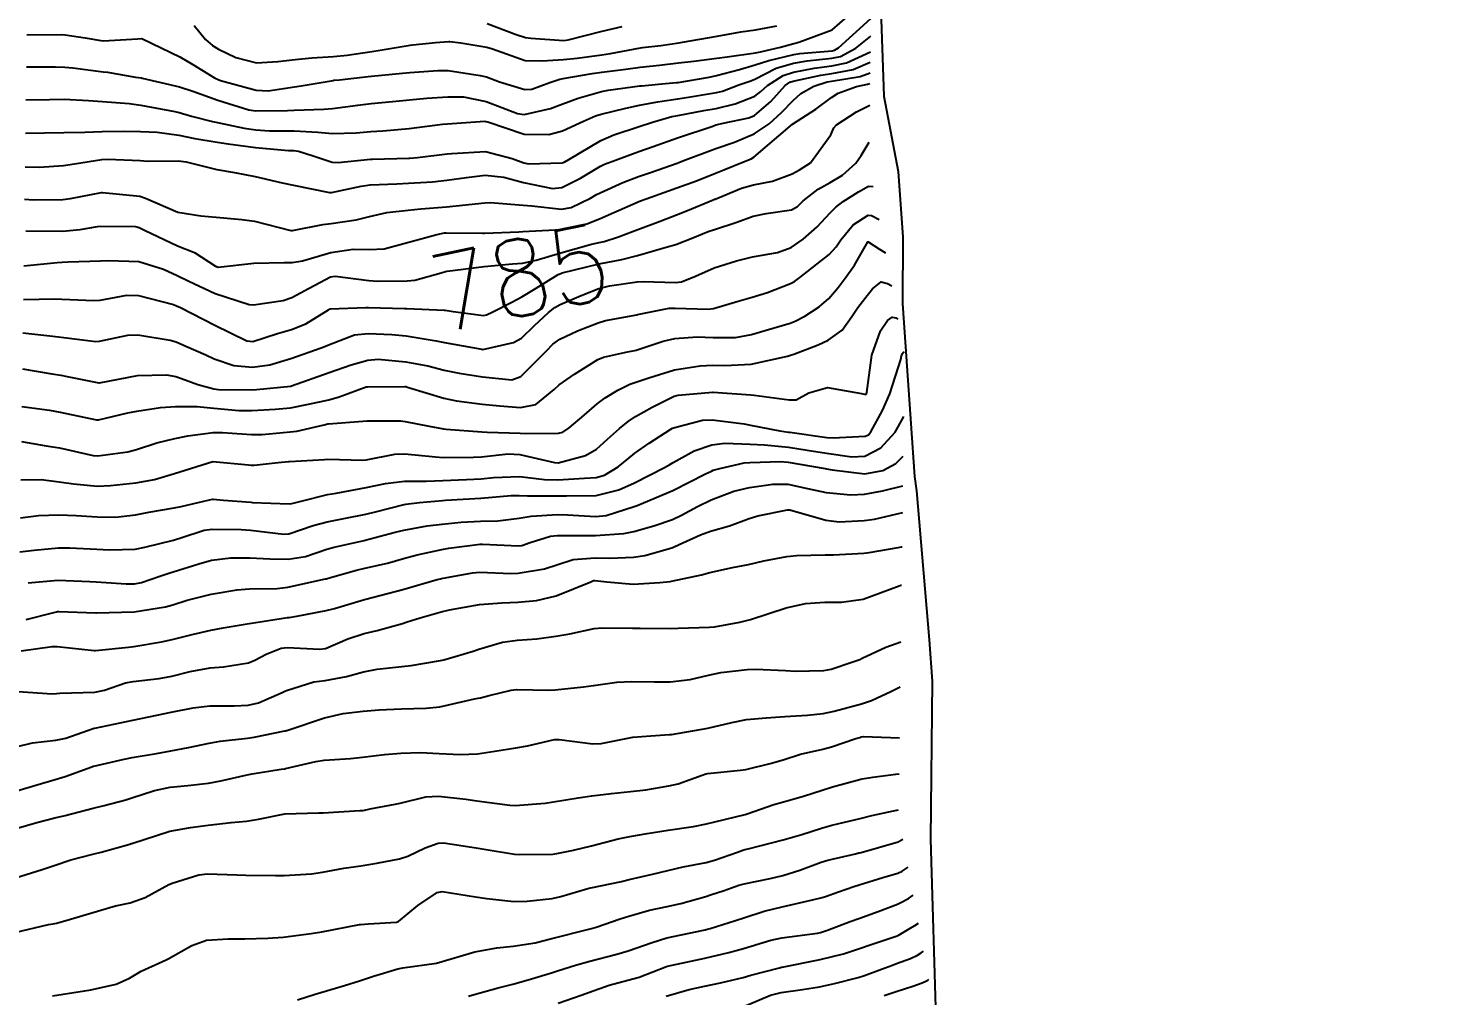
# Model space of a CAD drawing. Header units: metres. Extents: x 318500 to 325275, y 7408834 to 7428799.
# Drawn here: x 321905.3 to 321979.4, y 7423456.1 to 7423506.6 of the extents above; entities that cross this region are included whole.
import ezdxf
from ezdxf.enums import TextEntityAlignment as Align

# ---------------------------------------------------------------- set-up
doc = ezdxf.new("R2010")
doc.units = ezdxf.units.M
doc.header["$MEASUREMENT"] = 0
for name, color, linetype in [('Area', 45, 'Continuous'), ('Cotas', 45, 'Continuous'), ('Curvas de Nivel 1m', 11, 'Continuous'), ('Curvas de Nivel 5m', 15, 'Continuous'), ('Vias Primárias', 230, 'Continuous')]:
    doc.layers.add(name, color=color, linetype=linetype)
doc.styles.add('Style-STANDARD', font='STANDARD.shx')

msp = doc.modelspace()

# ---------------------------------------------------------------- linework, layer by layer
at = {"layer": 'Area'}
msp.add_lwpolyline([(321949.532, 7423515.513), (321949.967, 7423503.028), (321950.714, 7423499.096), (321950.95, 7423495.677), (321950.94, 7423492.217), (321951.572, 7423483.187), (321951.668, 7423482.447), (321952.328, 7423474.671), (321952.481, 7423472.522), (321952.401, 7423464.278), (321952.691, 7423454.343)], dxfattribs=at)
at = {"layer": 'Curvas de Nivel 1m', "flags": 128}
for points, elevation in [([(321905.245, 7423504.56), (321906.769, 7423504.56), (321907.245, 7423504.545), (321907.671, 7423504.5), (321909.242, 7423504.297), (321909.467, 7423504.272), (321910.94, 7423504.024), (321911.239, 7423503.978), (321911.29, 7423503.968), (321913.233, 7423503.517), (321913.925, 7423503.294), (321915.223, 7423502.817), (321916.851, 7423502.31), (321917.215, 7423502.254), (321918.863, 7423502.276), (321919.216, 7423502.292), (321920.764, 7423502.349), (321921.217, 7423502.388), (321922.533, 7423502.558), (321923.222, 7423502.636), (321924.332, 7423502.741), (321925.225, 7423502.832), (321926.131, 7423502.922), (321927.228, 7423502.998), (321928.037, 7423502.989), (321929.225, 7423502.75), (321930.852, 7423502.128), (321931.215, 7423502.071), (321932.575, 7423502.384), (321933.223, 7423502.627), (321934.02, 7423502.927), (321935.234, 7423503.276), (321935.588, 7423503.343), (321937.238, 7423503.556), (321937.348, 7423503.569), (321938.386, 7423503.663), (321939.16, 7423503.732), (321939.241, 7423503.742), (321940.852, 7423504.02), (321941.247, 7423504.11), (321942.438, 7423504.422), (321943.256, 7423504.653), (321943.963, 7423504.886), (321945.264, 7423505.203), (321945.585, 7423505.245), (321947.268, 7423505.39), (321947.388, 7423505.419), (321947.597, 7423505.537), (321949.29, 7423507.07)], 778), ([(321905.262, 7423506.227), (321907.098, 7423506.246), (321907.262, 7423506.231), (321908.313, 7423506.064), (321909.129, 7423505.922), (321909.259, 7423505.915), (321911.035, 7423506.023), (321911.246, 7423506.034), (321911.291, 7423506.02), (321913.251, 7423505.068), (321913.93, 7423504.669), (321915.054, 7423503.973), (321915.239, 7423503.886), (321915.362, 7423503.844), (321917.231, 7423503.335), (321917.861, 7423503.303), (321919.234, 7423503.511), (321919.584, 7423503.566), (321921.239, 7423503.844), (321921.276, 7423503.853), (321921.581, 7423503.885), (321923.062, 7423504.043), (321923.243, 7423504.062), (321924.865, 7423504.224), (321925.246, 7423504.26), (321926.699, 7423504.367), (321927.248, 7423504.355), (321928.919, 7423504.11), (321929.244, 7423504.026), (321929.923, 7423503.773), (321931.234, 7423503.367), (321931.602, 7423503.387), (321932.541, 7423503.74), (321933.067, 7423503.908), (321933.243, 7423503.947), (321934.752, 7423504.203), (321935.249, 7423504.273), (321936.513, 7423504.425), (321937.253, 7423504.529), (321938.273, 7423504.647), (321939.257, 7423504.757), (321940.049, 7423504.847), (321941.261, 7423505.001), (321941.802, 7423505.075), (321943.265, 7423505.283), (321943.528, 7423505.334), (321944.578, 7423505.58), (321945.272, 7423505.763), (321945.541, 7423505.835), (321947.279, 7423506.486), (321948.472, 7423507.532)], 777), ([(321913.993, 7423506.711), (321914.585, 7423505.98), (321914.955, 7423505.664), (321915.263, 7423505.481), (321916.176, 7423505.036), (321917.252, 7423504.757), (321918.351, 7423504.831), (321919.255, 7423504.943), (321920.14, 7423505.023), (321921.258, 7423505.087), (321921.981, 7423505.158), (321923.262, 7423505.353), (321923.697, 7423505.422), (321925.268, 7423505.692), (321925.398, 7423505.708), (321926.577, 7423505.82), (321927.271, 7423505.878), (321927.335, 7423505.873), (321927.901, 7423505.801), (321929.267, 7423505.588), (321929.556, 7423505.487), (321931.257, 7423504.888), (321932.142, 7423504.862), (321933.258, 7423504.938), (321933.974, 7423505.004), (321935.262, 7423505.183), (321935.707, 7423505.252), (321937.268, 7423505.553), (321937.377, 7423505.569), (321938.337, 7423505.664), (321939.272, 7423505.805), (321939.463, 7423505.838), (321941.275, 7423506.151), (321942.503, 7423506.382), (321943.279, 7423506.489), (321944.382, 7423506.685)], 776), ([(321905.221, 7423502.834), (321906.451, 7423502.859), (321907.222, 7423502.866), (321908.484, 7423502.798), (321909.22, 7423502.74), (321910.605, 7423502.643), (321911.218, 7423502.563), (321912.99, 7423502.225), (321913.213, 7423502.171), (321913.853, 7423501.99), (321914.944, 7423501.71), (321915.207, 7423501.651), (321916.606, 7423501.351), (321917.203, 7423501.262), (321917.918, 7423501.218), (321919.203, 7423501.215), (321920.447, 7423501.146), (321921.202, 7423501.071), (321922.437, 7423501.106), (321923.203, 7423501.176), (321923.838, 7423501.22), (321925.205, 7423501.346), (321926.951, 7423501.558), (321927.208, 7423501.584), (321929.148, 7423501.719), (321929.209, 7423501.712), (321929.307, 7423501.681), (321931.203, 7423501.035), (321932.495, 7423501.033), (321933.205, 7423501.224), (321934.3, 7423501.714), (321934.922, 7423501.996), (321935.216, 7423502.092), (321936.51, 7423502.398), (321937.223, 7423502.549), (321938.159, 7423502.733), (321939.229, 7423502.894), (321939.881, 7423502.99), (321941.234, 7423503.211), (321941.558, 7423503.293), (321942.399, 7423503.608), (321943.022, 7423503.823), (321943.245, 7423503.92), (321944.359, 7423504.477), (321945.258, 7423504.744), (321945.959, 7423504.86), (321947.262, 7423504.999), (321947.701, 7423505.098), (321948.513, 7423505.528), (321949.28, 7423506.15)], 779), ([(321905.172, 7423499.347), (321905.934, 7423499.331), (321907.18, 7423499.413), (321907.76, 7423499.493), (321909.185, 7423499.725), (321909.489, 7423499.742), (321911.185, 7423499.663), (321911.557, 7423499.643), (321913.185, 7423499.653), (321913.579, 7423499.599), (321915.179, 7423499.208), (321916.095, 7423499.038), (321917.173, 7423498.829), (321918.59, 7423498.505), (321919.167, 7423498.383), (321921.049, 7423498.004), (321921.162, 7423498.006), (321922.697, 7423498.337), (321923.168, 7423498.397), (321924.561, 7423498.455), (321925.17, 7423498.482), (321926.427, 7423498.565), (321927.172, 7423498.639), (321928.191, 7423498.779), (321929.177, 7423498.897), (321930.152, 7423498.794), (321931.172, 7423498.531), (321932.689, 7423498.215), (321933.168, 7423498.265), (321934.142, 7423498.749), (321935.185, 7423499.378), (321935.403, 7423499.482), (321935.967, 7423499.692), (321936.863, 7423500.014), (321937.195, 7423500.131), (321937.929, 7423500.4), (321939.202, 7423500.854), (321941.052, 7423501.466), (321941.209, 7423501.522), (321941.283, 7423501.545), (321941.586, 7423501.616), (321942.922, 7423501.896), (321943.216, 7423502.025), (321944.067, 7423502.748), (321944.825, 7423503.576), (321945.066, 7423503.749), (321945.244, 7423503.809), (321946.675, 7423504.122), (321947.25, 7423504.205), (321948.362, 7423504.42), (321949.26, 7423504.79)], 781), ([(321905.153, 7423497.661), (321905.623, 7423497.625), (321907.153, 7423497.645), (321907.542, 7423497.686), (321909.159, 7423497.994), (321909.211, 7423497.998), (321911.157, 7423497.805), (321911.462, 7423497.71), (321913.145, 7423496.975), (321914.344, 7423496.78), (321915.141, 7423496.717), (321916.489, 7423496.601), (321917.138, 7423496.505), (321919.033, 7423496.02), (321919.131, 7423496.019), (321920.704, 7423496.328), (321921.137, 7423496.379), (321922.44, 7423496.571), (321923.143, 7423496.753), (321924.042, 7423496.956), (321925.149, 7423497.088), (321925.824, 7423497.156), (321927.152, 7423497.26), (321927.657, 7423497.298), (321929.155, 7423497.466), (321929.459, 7423497.473), (321931.154, 7423497.349), (321931.603, 7423497.303), (321933.151, 7423497.133), (321933.663, 7423497.211), (321934.659, 7423497.708), (321934.974, 7423497.892), (321935.164, 7423497.991), (321936.346, 7423498.515), (321937.177, 7423498.829), (321937.804, 7423499.048), (321939.188, 7423499.533), (321939.273, 7423499.564), (321939.486, 7423499.646), (321941.197, 7423500.289), (321942.18, 7423500.63), (321943.205, 7423501.056), (321943.99, 7423501.588), (321944.622, 7423502.176), (321945.229, 7423502.807), (321945.631, 7423503.167), (321946.312, 7423503.554), (321947.018, 7423503.768), (321947.244, 7423503.802), (321948.726, 7423504.047), (321949.25, 7423504.24)], 782), ([(321905.217, 7423496.011), (321907.129, 7423495.981), (321908.056, 7423496.066), (321908.958, 7423496.227), (321909.133, 7423496.244), (321910.928, 7423496.228), (321911.132, 7423496.181), (321911.438, 7423496.017), (321913.122, 7423495.223), (321914.004, 7423494.872), (321915.112, 7423494.153), (321915.25, 7423494.107), (321917.114, 7423494.308), (321918.686, 7423494.353), (321919.114, 7423494.347), (321919.645, 7423494.442), (321921.12, 7423494.878), (321922.296, 7423495.047), (321923.122, 7423495.021), (321923.908, 7423495.067), (321925.125, 7423495.387), (321926.653, 7423495.817), (321927.045, 7423495.898), (321927.131, 7423495.902), (321929.029, 7423495.884), (321929.132, 7423495.888), (321930.936, 7423495.959), (321931.133, 7423495.968), (321932.822, 7423496.048), (321933.135, 7423496.076), (321934.477, 7423496.373), (321935.144, 7423496.625), (321935.888, 7423496.953), (321937.158, 7423497.515), (321937.274, 7423497.563), (321937.565, 7423497.674), (321938.734, 7423498.089), (321939.169, 7423498.244), (321940.194, 7423498.615), (321941.181, 7423499.003), (321941.618, 7423499.181), (321942.641, 7423499.605), (321943.038, 7423499.755), (321943.192, 7423499.848), (321945.21, 7423501.57), (321946.428, 7423502.346), (321947.231, 7423502.951), (321947.586, 7423503.186), (321948.536, 7423503.527), (321949.117, 7423503.646), (321949.24, 7423503.69)], 783), ([(321905.111, 7423494.18), (321906.848, 7423494.347), (321907.113, 7423494.362), (321907.419, 7423494.381), (321909.114, 7423494.43), (321909.522, 7423494.452), (321911.114, 7423494.399), (321912.399, 7423494.007), (321913.105, 7423493.68), (321913.716, 7423493.375), (321915.092, 7423492.742), (321916.866, 7423492.16), (321917.083, 7423492.145), (321918.635, 7423492.377), (321919.089, 7423492.522), (321919.987, 7423493.017), (321921.106, 7423493.606), (321921.356, 7423493.636), (321923.103, 7423493.412), (321923.576, 7423493.382), (321925.103, 7423493.393), (321925.502, 7423493.436), (321926.875, 7423493.814), (321927.111, 7423493.881), (321927.199, 7423493.897), (321929.114, 7423494.139), (321930.6, 7423494.28), (321931.116, 7423494.323), (321931.835, 7423494.467), (321933.121, 7423494.86), (321934.719, 7423495.299), (321935.127, 7423495.391), (321935.375, 7423495.45), (321936.13, 7423495.69), (321936.856, 7423495.961), (321937.136, 7423496.068), (321938.301, 7423496.505), (321939.148, 7423496.831), (321939.727, 7423497.066), (321941.059, 7423497.622), (321941.132, 7423497.649), (321941.161, 7423497.661), (321942.551, 7423498.224), (321943.172, 7423498.405), (321944.164, 7423498.596), (321945.181, 7423498.98), (321945.564, 7423499.184), (321946.14, 7423499.556), (321947.205, 7423501.002), (321947.366, 7423501.38), (321947.492, 7423501.537), (321948.538, 7423502.209), (321949.23, 7423502.55)], 784), ([(321905.059, 7423490.686), (321906.629, 7423490.512), (321907.056, 7423490.458), (321908.866, 7423490.24), (321909.053, 7423490.244), (321910.529, 7423490.557), (321911.059, 7423490.587), (321912.751, 7423490.306), (321913.053, 7423490.209), (321913.563, 7423489.992), (321914.598, 7423489.529), (321915.044, 7423489.328), (321916.063, 7423488.978), (321917.04, 7423488.899), (321917.949, 7423489.022), (321919.044, 7423489.343), (321920.614, 7423489.897), (321920.924, 7423490.02), (321921.053, 7423490.081), (321922.36, 7423490.571), (321923.062, 7423490.647), (321924.313, 7423490.596), (321925.06, 7423490.52), (321926.61, 7423490.263), (321927.056, 7423490.182), (321929.006, 7423489.825), (321929.051, 7423489.821), (321930.646, 7423490.175), (321931.06, 7423490.402), (321931.754, 7423491.065), (321932.484, 7423491.739), (321932.811, 7423492.007), (321933.086, 7423492.162), (321934.182, 7423492.625), (321935.099, 7423492.99), (321935.659, 7423493.137), (321937.105, 7423493.348), (321937.413, 7423493.367), (321939.105, 7423493.303), (321939.416, 7423493.335), (321940.136, 7423493.635), (321941.115, 7423494.072), (321942.28, 7423494.446), (321943.12, 7423494.643), (321944.414, 7423494.871), (321945.126, 7423495.129), (321945.767, 7423495.56), (321946.484, 7423496.206), (321947.151, 7423496.918), (321947.454, 7423497.238), (321947.846, 7423497.533), (321948.648, 7423498.045), (321949.172, 7423498.332), (321949.41, 7423498.32)], 786), ([(321905.037, 7423488.803), (321906.566, 7423488.554), (321907.034, 7423488.47), (321907.365, 7423488.407), (321909.03, 7423488.079), (321909.058, 7423488.078), (321911.034, 7423488.457), (321912.547, 7423488.493), (321913.034, 7423488.405), (321913.334, 7423488.297), (321914.186, 7423487.983), (321915.027, 7423487.761), (321915.262, 7423487.731), (321917.027, 7423487.715), (321917.238, 7423487.726), (321919.03, 7423487.909), (321919.068, 7423487.919), (321921.037, 7423488.616), (321922.19, 7423489.021), (321923.044, 7423489.261), (321923.597, 7423489.302), (321925.043, 7423489.169), (321926.174, 7423488.955), (321927.039, 7423488.742), (321927.823, 7423488.584), (321929.036, 7423488.391), (321930.564, 7423488.235), (321931.036, 7423488.4), (321932.374, 7423489.74), (321932.705, 7423490.085), (321933.059, 7423490.35), (321933.993, 7423490.789), (321935.073, 7423491.213), (321935.449, 7423491.322), (321937.079, 7423491.628), (321937.123, 7423491.636), (321937.29, 7423491.677), (321938.772, 7423491.967), (321939.085, 7423491.978), (321940.798, 7423491.91), (321941.085, 7423491.949), (321942.363, 7423492.335), (321943.094, 7423492.537), (321943.895, 7423492.791), (321945.105, 7423493.249), (321945.31, 7423493.364), (321945.584, 7423493.563), (321947.122, 7423494.767), (321947.488, 7423495.175), (321947.726, 7423495.534), (321948.36, 7423496.31), (321949.15, 7423496.822), (321949.327, 7423496.809), (321949.73, 7423496.59)], 787), ([(321905.011, 7423486.835), (321906.446, 7423486.648), (321907.007, 7423486.547), (321908.905, 7423486.148), (321909.001, 7423486.149), (321910.531, 7423486.504), (321911.009, 7423486.606), (321912.237, 7423486.783), (321913.013, 7423486.843), (321914.149, 7423486.847), (321915.012, 7423486.759), (321916.33, 7423486.631), (321917.01, 7423486.627), (321918.242, 7423486.697), (321919.013, 7423486.778), (321919.966, 7423486.955), (321921.02, 7423487.198), (321921.561, 7423487.343), (321922.957, 7423487.861), (321923.03, 7423487.875), (321924.989, 7423487.882), (321925.03, 7423487.877), (321925.063, 7423487.872), (321925.169, 7423487.838), (321927.022, 7423487.281), (321927.682, 7423487.138), (321929.018, 7423486.959), (321929.915, 7423486.873), (321931.016, 7423486.798), (321931.82, 7423486.946), (321932.778, 7423487.734), (321933.032, 7423487.974), (321933.84, 7423488.52), (321935.046, 7423489.288), (321935.336, 7423489.408), (321936.59, 7423489.685), (321936.975, 7423489.757), (321937.052, 7423489.781), (321938.465, 7423490.252), (321939.061, 7423490.386), (321940.228, 7423490.467), (321941.062, 7423490.445), (321942.231, 7423490.439), (321943.065, 7423490.588), (321943.829, 7423490.828), (321945.074, 7423491.192), (321945.346, 7423491.295), (321945.845, 7423491.559), (321946.596, 7423492.039), (321947.094, 7423492.469), (321947.585, 7423493.053), (321947.955, 7423493.532), (321948.432, 7423494.211), (321949.129, 7423495.427), (321949.157, 7423495.434), (321949.744, 7423495.039), (321950.05, 7423494.86)], 788), ([(321904.984, 7423485.01), (321906.272, 7423484.795), (321906.979, 7423484.679), (321908.735, 7423484.292), (321908.973, 7423484.275), (321910.531, 7423484.473), (321910.979, 7423484.591), (321912.044, 7423484.95), (321912.988, 7423485.18), (321913.67, 7423485.309), (321914.993, 7423485.48), (321915.476, 7423485.48), (321916.992, 7423485.379), (321917.537, 7423485.389), (321918.994, 7423485.515), (321919.346, 7423485.564), (321920.771, 7423485.893), (321920.96, 7423485.931), (321921.001, 7423485.937), (321922.79, 7423486.076), (321923.003, 7423486.09), (321924.753, 7423486.094), (321925.003, 7423486.068), (321926.25, 7423485.821), (321926.998, 7423485.686), (321927.139, 7423485.667), (321928.996, 7423485.514), (321929.269, 7423485.504), (321930.995, 7423485.452), (321931.317, 7423485.434), (321932.996, 7423485.446), (321933.223, 7423485.5), (321933.553, 7423485.722), (321934.332, 7423486.389), (321935.019, 7423486.973), (321935.434, 7423487.286), (321936.087, 7423487.689), (321936.714, 7423488.002), (321937.034, 7423488.112), (321937.704, 7423488.338), (321939.041, 7423488.756), (321940.383, 7423488.97), (321941.044, 7423488.998), (321941.674, 7423488.984), (321943.045, 7423489.051), (321944.936, 7423489.459), (321945.049, 7423489.496), (321945.269, 7423489.567), (321946.541, 7423490.064), (321947.061, 7423490.296), (321947.786, 7423490.816), (321948.298, 7423491.528), (321948.606, 7423492.006), (321949.097, 7423492.638), (321949.368, 7423492.983), (321949.826, 7423493.335), (321950.164, 7423493.253), (321950.38, 7423493.13)], 789), ([(321904.934, 7423481.043), (321905.876, 7423481.15), (321906.937, 7423481.195), (321907.842, 7423481.161), (321908.935, 7423481.082), (321909.892, 7423481.079), (321910.938, 7423481.201), (321911.629, 7423481.324), (321912.943, 7423481.55), (321913.312, 7423481.627), (321914.802, 7423481.972), (321914.95, 7423482.005), (321914.987, 7423482.006), (321915.525, 7423481.961), (321916.949, 7423481.85), (321917.045, 7423481.842), (321918.948, 7423481.762), (321919.089, 7423481.777), (321919.58, 7423481.911), (321920.954, 7423482.252), (321921.399, 7423482.328), (321922.957, 7423482.61), (321923.982, 7423482.828), (321924.961, 7423482.941), (321926.088, 7423482.95), (321926.962, 7423482.977), (321928.201, 7423483.03), (321928.963, 7423483.07), (321929.604, 7423483.134), (321930.964, 7423483.187), (321932.262, 7423483.04), (321932.963, 7423483.017), (321934.36, 7423483.105), (321934.964, 7423483.144), (321935.399, 7423483.263), (321936.106, 7423483.689), (321936.579, 7423484.081), (321936.981, 7423484.402), (321937.733, 7423484.925), (321938.86, 7423485.652), (321938.948, 7423485.704), (321939.001, 7423485.729), (321940.508, 7423486.127), (321941.008, 7423486.153), (321942.674, 7423485.934), (321943.004, 7423485.877), (321944.537, 7423485.577), (321944.999, 7423485.504), (321945.07, 7423485.498), (321946.995, 7423485.229), (321947.327, 7423485.205), (321948.997, 7423485.293), (321949.158, 7423485.357), (321949.29, 7423485.516), (321949.89, 7423486.634), (321950.282, 7423487.501), (321950.847, 7423489.292), (321950.895, 7423489.492), (321950.935, 7423489.609), (321950.97, 7423489.656), (321950.991, 7423489.674), (321951.008, 7423489.668), (321951.02, 7423489.66)], 791), ([(321904.907, 7423479.26), (321905.653, 7423479.348), (321906.911, 7423479.466), (321907.512, 7423479.47), (321908.91, 7423479.395), (321909.581, 7423479.369), (321910.911, 7423479.404), (321911.429, 7423479.499), (321912.918, 7423479.872), (321913.017, 7423479.9), (321913.296, 7423479.994), (321914.513, 7423480.389), (321914.927, 7423480.453), (321916.443, 7423480.432), (321916.927, 7423480.393), (321918.665, 7423480.181), (321918.924, 7423480.203), (321920.199, 7423480.633), (321920.934, 7423480.83), (321921.807, 7423481.007), (321922.94, 7423481.222), (321923.453, 7423481.344), (321924.948, 7423481.73), (321925.041, 7423481.746), (321925.746, 7423481.828), (321926.951, 7423481.942), (321927.097, 7423481.953), (321928.953, 7423482.055), (321930.525, 7423482.194), (321930.954, 7423482.203), (321931.386, 7423482.185), (321932.955, 7423482.184), (321933.417, 7423482.186), (321934.955, 7423482.205), (321936.153, 7423482.493), (321936.962, 7423482.867), (321938.529, 7423483.657), (321938.809, 7423483.816), (321938.974, 7423483.925), (321940.081, 7423484.536), (321940.988, 7423484.846), (321941.681, 7423484.922), (321942.989, 7423484.883), (321943.735, 7423484.842), (321944.987, 7423484.716), (321945.976, 7423484.564), (321946.983, 7423484.402), (321948.291, 7423484.216), (321948.981, 7423484.259), (321949.815, 7423484.68), (321950.551, 7423485.497), (321950.719, 7423485.78), (321951.01, 7423486.32)], 792), ([(321905.343, 7423477.638), (321906.887, 7423477.787), (321908.55, 7423477.719), (321908.886, 7423477.691), (321910.45, 7423477.591), (321910.886, 7423477.594), (321911.24, 7423477.663), (321912.255, 7423478.006), (321912.727, 7423478.167), (321912.893, 7423478.224), (321914.236, 7423478.644), (321914.903, 7423478.825), (321915.908, 7423478.952), (321916.905, 7423478.954), (321917.938, 7423478.897), (321918.904, 7423478.876), (321919.795, 7423479.018), (321920.913, 7423479.396), (321921.29, 7423479.509), (321922.862, 7423479.861), (321922.91, 7423479.87), (321924.48, 7423480.291), (321924.928, 7423480.395), (321926.143, 7423480.611), (321926.934, 7423480.713), (321927.919, 7423480.811), (321928.936, 7423480.856), (321929.827, 7423480.881), (321930.939, 7423481.02), (321931.572, 7423481.119), (321932.942, 7423481.213), (321933.465, 7423481.199), (321934.941, 7423481.103), (321935.484, 7423481.153), (321936.949, 7423481.627), (321936.989, 7423481.64), (321937.092, 7423481.678), (321938.958, 7423482.467), (321940.668, 7423483.326), (321940.969, 7423483.478), (321941.067, 7423483.521), (321941.418, 7423483.616), (321942.68, 7423483.898), (321942.975, 7423483.926), (321944.573, 7423483.979), (321944.976, 7423483.947), (321946.903, 7423483.609), (321946.971, 7423483.598), (321947.265, 7423483.537), (321948.968, 7423483.332), (321949.916, 7423483.506), (321950.598, 7423483.873), (321950.98, 7423484.26)], 793), ([(321905.224, 7423475.735), (321906.604, 7423476.083), (321906.813, 7423476.138), (321906.871, 7423476.145), (321906.937, 7423476.145), (321908.87, 7423476.082), (321908.9, 7423476.08), (321910.871, 7423476.129), (321912.491, 7423476.387), (321912.875, 7423476.496), (321913.623, 7423476.735), (321914.881, 7423477.055), (321916.219, 7423477.285), (321916.884, 7423477.337), (321918.315, 7423477.356), (321918.885, 7423477.425), (321920.849, 7423477.85), (321920.89, 7423477.859), (321920.988, 7423477.889), (321922.458, 7423478.305), (321922.898, 7423478.414), (321924.072, 7423478.678), (321924.906, 7423478.913), (321925.631, 7423479.107), (321926.914, 7423479.382), (321927.273, 7423479.446), (321928.918, 7423479.655), (321929.041, 7423479.656), (321930.917, 7423479.573), (321931.079, 7423479.597), (321931.52, 7423479.751), (321932.584, 7423480.077), (321932.926, 7423480.119), (321934.517, 7423480.115), (321934.926, 7423480.114), (321936.4, 7423480.213), (321936.93, 7423480.317), (321937.975, 7423480.623), (321938.94, 7423480.954), (321939.416, 7423481.17), (321940.256, 7423481.63), (321940.954, 7423481.976), (321942.145, 7423482.421), (321942.96, 7423482.622), (321944.178, 7423482.797), (321944.962, 7423482.789), (321945.978, 7423482.572), (321946.958, 7423482.364), (321948.24, 7423482.244), (321948.957, 7423482.263), (321949.899, 7423482.446), (321950.96, 7423482.7)], 794), ([(321904.809, 7423471.977), (321906.595, 7423471.86), (321906.808, 7423471.871), (321906.989, 7423471.887), (321908.809, 7423471.941), (321909.311, 7423472.042), (321910.415, 7423472.427), (321910.817, 7423472.505), (321912.165, 7423472.661), (321912.822, 7423472.781), (321913.79, 7423473.021), (321914.829, 7423473.207), (321915.522, 7423473.267), (321916.833, 7423473.481), (321917.156, 7423473.616), (321917.755, 7423473.931), (321918.524, 7423474.244), (321918.845, 7423474.283), (321920.557, 7423474.182), (321920.845, 7423474.223), (321922.004, 7423474.721), (321922.857, 7423474.996), (321923.548, 7423475.165), (321924.865, 7423475.53), (321925.098, 7423475.605), (321925.775, 7423475.826), (321926.873, 7423476.135), (321927.305, 7423476.234), (321928.877, 7423476.517), (321930.045, 7423476.602), (321930.879, 7423476.63), (321931.857, 7423476.723), (321932.882, 7423476.966), (321934.683, 7423477.703), (321934.83, 7423477.762), (321934.891, 7423477.768), (321935.515, 7423477.694), (321936.889, 7423477.574), (321938.287, 7423477.659), (321938.819, 7423477.723), (321938.891, 7423477.734), (321940.462, 7423478.061), (321940.898, 7423478.184), (321942.066, 7423478.445), (321942.905, 7423478.605), (321943.709, 7423478.787), (321944.912, 7423479.019), (321945.409, 7423479.066), (321946.913, 7423479.099), (321947.34, 7423479.109), (321948.915, 7423479.191), (321949.201, 7423479.23), (321950.712, 7423479.493), (321950.89, 7423479.521), (321950.92, 7423479.53)], 796), ([(321904.775, 7423469.104), (321905.563, 7423469.303), (321906.781, 7423469.438), (321907.295, 7423469.552), (321908.725, 7423470.051), (321908.774, 7423470.067), (321908.79, 7423470.071), (321908.817, 7423470.076), (321910.795, 7423470.489), (321912.054, 7423470.751), (321912.799, 7423470.894), (321913.95, 7423471.131), (321914.803, 7423471.236), (321916.077, 7423471.226), (321916.803, 7423471.261), (321917.347, 7423471.392), (321918.584, 7423471.922), (321918.731, 7423472.001), (321918.812, 7423472.04), (321920.239, 7423472.478), (321920.82, 7423472.555), (321921.942, 7423472.754), (321922.827, 7423473.013), (321923.533, 7423473.149), (321924.832, 7423473.284), (321925.321, 7423473.344), (321926.837, 7423473.592), (321927.01, 7423473.635), (321927.605, 7423473.799), (321928.544, 7423474.085), (321928.846, 7423474.185), (321930.075, 7423474.544), (321930.853, 7423474.65), (321931.868, 7423474.732), (321932.857, 7423474.862), (321933.585, 7423474.993), (321934.863, 7423475.262), (321935.258, 7423475.302), (321936.864, 7423475.287), (321937.262, 7423475.276), (321938.864, 7423475.262), (321939.233, 7423475.276), (321940.866, 7423475.334), (321941.129, 7423475.355), (321942.454, 7423475.604), (321942.797, 7423475.675), (321942.871, 7423475.696), (321943.015, 7423475.741), (321944.878, 7423476.35), (321945.889, 7423476.564), (321946.881, 7423476.646), (321947.766, 7423476.646), (321948.883, 7423476.791), (321950.774, 7423477.492), (321950.858, 7423477.523), (321950.89, 7423477.53)], 797), ([(321904.741, 7423466.806), (321905.73, 7423467.1), (321906.75, 7423467.392), (321907.273, 7423467.544), (321908.654, 7423468.051), (321908.731, 7423468.08), (321908.761, 7423468.089), (321910.336, 7423468.456), (321910.768, 7423468.54), (321912.027, 7423468.751), (321912.773, 7423468.891), (321913.696, 7423469.067), (321914.78, 7423469.282), (321915.359, 7423469.384), (321916.784, 7423469.555), (321917.117, 7423469.604), (321918.716, 7423469.921), (321918.775, 7423469.935), (321918.79, 7423469.938), (321918.822, 7423469.951), (321920.797, 7423470.611), (321921.763, 7423470.839), (321922.801, 7423470.96), (321923.637, 7423471.016), (321924.802, 7423471.071), (321926.097, 7423471.114), (321926.804, 7423471.178), (321928.614, 7423471.589), (321928.809, 7423471.632), (321928.93, 7423471.658), (321929.373, 7423471.774), (321930.527, 7423472.05), (321930.815, 7423472.087), (321932.494, 7423472.056), (321932.815, 7423472.064), (321934.303, 7423472.222), (321934.819, 7423472.294), (321936.045, 7423472.464), (321936.822, 7423472.508), (321938.004, 7423472.481), (321938.822, 7423472.477), (321939.86, 7423472.599), (321940.828, 7423472.836), (321941.466, 7423472.978), (321942.833, 7423473.131), (321943.289, 7423473.137), (321944.832, 7423473.069), (321945.346, 7423473.048), (321946.833, 7423473.069), (321947.227, 7423473.144), (321948.355, 7423473.525), (321948.712, 7423473.652), (321948.843, 7423473.712), (321950.065, 7423474.289), (321950.86, 7423474.57)], 798), ([(321904.717, 7423464.829), (321905.787, 7423465.15), (321906.723, 7423465.386), (321907.272, 7423465.517), (321908.728, 7423465.89), (321909.294, 7423466.042), (321910.423, 7423466.336), (321910.736, 7423466.439), (321911.918, 7423466.826), (321912.745, 7423466.983), (321913.663, 7423467.07), (321914.749, 7423467.207), (321915.391, 7423467.32), (321916.755, 7423467.63), (321917.014, 7423467.679), (321918.528, 7423467.922), (321918.727, 7423467.954), (321918.761, 7423467.958), (321920.334, 7423468.329), (321920.768, 7423468.407), (321922.15, 7423468.489), (321922.77, 7423468.547), (321923.924, 7423468.697), (321924.774, 7423468.771), (321925.799, 7423468.801), (321926.774, 7423468.751), (321927.872, 7423468.695), (321928.774, 7423468.738), (321929.685, 7423468.862), (321930.779, 7423469.037), (321931.386, 7423469.146), (321932.786, 7423469.471), (321933.032, 7423469.481), (321934.783, 7423469.254), (321935.216, 7423469.263), (321936.789, 7423469.583), (321936.873, 7423469.595), (321937.806, 7423469.665), (321938.791, 7423469.733), (321938.885, 7423469.743), (321940.795, 7423470.076), (321942.034, 7423470.371), (321942.799, 7423470.514), (321943.821, 7423470.606), (321944.801, 7423470.68), (321945.988, 7423470.739), (321946.803, 7423470.829), (321947.382, 7423470.956), (321948.808, 7423471.335), (321949.316, 7423471.512), (321950.327, 7423471.988), (321950.82, 7423472.23)], 799), ([(321904.643, 7423459.413), (321906.404, 7423459.83), (321906.648, 7423459.866), (321906.812, 7423459.904), (321907.362, 7423460.063), (321908.36, 7423460.347), (321908.656, 7423460.444), (321909.895, 7423460.798), (321910.664, 7423460.965), (321911.436, 7423461.241), (321912.679, 7423461.913), (321912.728, 7423461.941), (321912.853, 7423461.988), (321914.233, 7423462.428), (321914.688, 7423462.478), (321916.222, 7423462.412), (321916.687, 7423462.397), (321918.232, 7423462.379), (321918.687, 7423462.388), (321920.117, 7423462.47), (321920.69, 7423462.557), (321921.8, 7423462.767), (321922.696, 7423462.896), (321923.519, 7423463.03), (321924.701, 7423463.254), (321925.138, 7423463.399), (321926.037, 7423463.82), (321926.713, 7423464.076), (321927, 7423464.093), (321928.71, 7423463.829), (321929.011, 7423463.777), (321930.706, 7423463.502), (321930.98, 7423463.482), (321932.707, 7423463.497), (321932.91, 7423463.524), (321933.773, 7423463.714), (321934.712, 7423463.939), (321936.104, 7423464.298), (321936.717, 7423464.421), (321937.622, 7423464.569), (321938.721, 7423464.753), (321940.04, 7423464.948), (321940.725, 7423465.076), (321941.155, 7423465.186), (321942.73, 7423465.569), (321942.837, 7423465.598), (321944.226, 7423466.09), (321944.74, 7423466.229), (321945.784, 7423466.515), (321946.749, 7423466.834), (321947.283, 7423467.004), (321948.758, 7423467.417), (321948.843, 7423467.434), (321949.39, 7423467.511), (321950.584, 7423467.671), (321950.76, 7423467.68)], 801), ([(321906.601, 7423456.105), (321908.28, 7423456.378), (321908.606, 7423456.431), (321909.93, 7423456.71), (321910.615, 7423457.028), (321911.235, 7423457.397), (321912.539, 7423457.991), (321912.63, 7423458.036), (321913.873, 7423458.742), (321914.64, 7423459.02), (321915.772, 7423459.084), (321916.641, 7423459.084), (321917.834, 7423459.12), (321918.643, 7423459.168), (321920.101, 7423459.352), (321920.646, 7423459.45), (321922.611, 7423459.822), (321922.65, 7423459.832), (321922.675, 7423459.834), (321923.082, 7423459.856), (321924.547, 7423459.945), (321924.652, 7423459.988), (321925.666, 7423460.824), (321926.675, 7423461.497), (321926.938, 7423461.544), (321928.672, 7423461.278), (321929.261, 7423461.185), (321930.669, 7423461.033), (321931.371, 7423461.048), (321932.672, 7423461.193), (321933.115, 7423461.282), (321934.533, 7423461.702), (321934.647, 7423461.734), (321934.681, 7423461.745), (321936.291, 7423462.078), (321936.687, 7423462.168), (321937.907, 7423462.447), (321938.695, 7423462.642), (321939.494, 7423462.842), (321940.702, 7423463.067), (321941.141, 7423463.178), (321942.342, 7423463.604), (321942.612, 7423463.7), (321942.711, 7423463.733), (321942.895, 7423463.78), (321944.717, 7423464.241), (321945.681, 7423464.517), (321946.723, 7423464.852), (321947.259, 7423465.001), (321948.728, 7423465.365), (321949.341, 7423465.511), (321950.465, 7423465.763), (321950.73, 7423465.81)], 802), ([(321919.389, 7423455.902), (321920.303, 7423456.194), (321920.606, 7423456.291), (321921.833, 7423456.65), (321922.615, 7423456.885), (321923.345, 7423457.127), (321924.625, 7423457.52), (321924.886, 7423457.577), (321926.63, 7423457.81), (321928.636, 7423458.399), (321929.786, 7423458.621), (321930.639, 7423458.699), (321931.78, 7423458.882), (321932.644, 7423459.096), (321934.507, 7423459.561), (321934.649, 7423459.598), (321934.727, 7423459.621), (321934.963, 7423459.697), (321936.212, 7423460.129), (321936.659, 7423460.265), (321937.75, 7423460.577), (321938.667, 7423460.773), (321939.386, 7423460.923), (321940.675, 7423461.289), (321940.925, 7423461.369), (321941.636, 7423461.61), (321942.412, 7423461.875), (321942.685, 7423461.949), (321944.042, 7423462.227), (321944.692, 7423462.381), (321945.589, 7423462.664), (321946.703, 7423463.082), (321947.052, 7423463.189), (321948.49, 7423463.522), (321948.669, 7423463.562), (321948.711, 7423463.573), (321948.78, 7423463.589), (321950.717, 7423464.149), (321950.96, 7423464.28)], 803), ([(321928.298, 7423456.091), (321928.606, 7423456.185), (321929.845, 7423456.534), (321930.614, 7423456.725), (321931.42, 7423456.946), (321932.624, 7423457.307), (321932.941, 7423457.409), (321933.881, 7423457.711), (321934.632, 7423457.926), (321936.037, 7423458.285), (321936.638, 7423458.459), (321937.875, 7423458.894), (321938.645, 7423459.13), (321940.558, 7423459.53), (321940.649, 7423459.548), (321940.707, 7423459.562), (321940.908, 7423459.617), (321942.227, 7423460.034), (321942.659, 7423460.181), (321943.73, 7423460.518), (321944.668, 7423460.747), (321946.237, 7423461.11), (321946.677, 7423461.214), (321946.928, 7423461.287), (321947.595, 7423461.531), (321948.397, 7423461.811), (321948.686, 7423461.902), (321949.92, 7423462.273), (321950.695, 7423462.503), (321950.919, 7423462.603), (321951.23, 7423462.82)], 804), ([(321938.607, 7423456.084), (321939.809, 7423456.436), (321940.615, 7423456.615), (321941.448, 7423456.781), (321942.622, 7423457.067), (321943.03, 7423457.188), (321944.52, 7423457.572), (321944.63, 7423457.6), (321944.667, 7423457.606), (321946.637, 7423457.999), (321947.868, 7423458.302), (321948.646, 7423458.555), (321949.355, 7423458.804), (321950.656, 7423459.245), (321950.758, 7423459.287), (321951.282, 7423459.601), (321951.584, 7423459.775), (321951.77, 7423459.9)], 806), ([(321942.778, 7423455.597), (321944.048, 7423456.139), (321944.611, 7423456.285), (321945.73, 7423456.436), (321946.616, 7423456.584), (321947.4, 7423456.751), (321948.623, 7423457.065), (321948.966, 7423457.173), (321949.846, 7423457.502), (321950.411, 7423457.715), (321950.635, 7423457.792), (321951.351, 7423458.055), (321951.716, 7423458.237), (321951.918, 7423458.356), (321952.04, 7423458.44)], 807), ([(321949.989, 7423456.12), (321950.613, 7423456.332), (321951.479, 7423456.616), (321951.963, 7423456.783), (321952.149, 7423456.877), (321952.253, 7423456.935), (321952.32, 7423456.98)], 808)]:
    msp.add_lwpolyline(points, dxfattribs=dict(at, elevation=elevation))
at = {"layer": 'Curvas de Nivel 5m', "flags": 128}
for points, elevation in [([(321929.28, 7423506.815), (321930.798, 7423506.242), (321931.273, 7423506.085), (321931.559, 7423506.042), (321933.272, 7423505.934), (321933.501, 7423505.955), (321935.277, 7423506.413), (321936.312, 7423506.657)], 775), ([(321905.195, 7423501.095), (321906.182, 7423501.108), (321907.201, 7423501.132), (321908.289, 7423501.152), (321909.201, 7423501.188), (321910.368, 7423501.199), (321911.202, 7423501.191), (321912.058, 7423501.155), (321913.2, 7423500.989), (321914.037, 7423500.826), (321915.197, 7423500.622), (321915.766, 7423500.532), (321917.194, 7423500.354), (321918.918, 7423500.197), (321919.193, 7423500.187), (321919.435, 7423500.159), (321920.195, 7423499.905), (321921.185, 7423499.581), (321921.504, 7423499.567), (321923.188, 7423499.735), (321923.304, 7423499.744), (321925.189, 7423499.788), (321925.236, 7423499.792), (321925.643, 7423499.833), (321927.192, 7423500.01), (321927.429, 7423500.043), (321929.194, 7423500.133), (321930.586, 7423499.766), (321931.187, 7423499.544), (321931.441, 7423499.501), (321933.187, 7423499.549), (321933.321, 7423499.595), (321933.532, 7423499.725), (321935.2, 7423500.715), (321935.882, 7423501.014), (321937.208, 7423501.44), (321937.906, 7423501.67), (321938.908, 7423501.961), (321939.216, 7423502.024), (321940.578, 7423502.271), (321941.221, 7423502.386), (321942.217, 7423502.618), (321943.231, 7423503.027), (321943.556, 7423503.274), (321943.901, 7423503.59), (321944.719, 7423504.106), (321945.251, 7423504.281), (321946.325, 7423504.483), (321947.256, 7423504.602), (321948.021, 7423504.77), (321949.27, 7423505.34)], 780), ([(321905.085, 7423492.415), (321906.719, 7423492.45), (321907.085, 7423492.443), (321908.766, 7423492.374), (321909.085, 7423492.392), (321910.476, 7423492.642), (321911.089, 7423492.637), (321912.925, 7423492.159), (321913.081, 7423492.094), (321913.283, 7423491.997), (321915.067, 7423491.086), (321916.741, 7423490.258), (321917.054, 7423490.227), (321918.335, 7423490.653), (321919.064, 7423490.859), (321919.823, 7423491.154), (321921.006, 7423491.891), (321921.048, 7423491.922), (321921.081, 7423491.931), (321922.946, 7423491.998), (321923.082, 7423491.996), (321924.965, 7423491.958), (321925.082, 7423491.951), (321927.027, 7423491.864), (321927.081, 7423491.863), (321927.502, 7423491.804), (321929.077, 7423491.594), (321929.241, 7423491.615), (321929.575, 7423491.775), (321930.563, 7423492.29), (321931.092, 7423492.553), (321931.832, 7423493.016), (321932.988, 7423493.732), (321933.111, 7423493.781), (321933.191, 7423493.809), (321935.116, 7423494.281), (321936.294, 7423494.512), (321937.12, 7423494.724), (321938.621, 7423495.154), (321939.126, 7423495.292), (321940.008, 7423495.637), (321940.797, 7423495.964), (321941.137, 7423496.077), (321942.302, 7423496.449), (321943.148, 7423496.77), (321943.824, 7423496.915), (321945.153, 7423497.09), (321945.456, 7423497.265), (321945.759, 7423497.561), (321946.544, 7423498.175), (321947.175, 7423498.521), (321947.817, 7423498.897), (321948.508, 7423499.527), (321948.787, 7423499.931), (321949.2, 7423500.63)], 785), ([(321904.959, 7423483.018), (321906.021, 7423483.028), (321906.958, 7423482.922), (321907.694, 7423482.805), (321908.956, 7423482.692), (321909.633, 7423482.716), (321910.958, 7423482.868), (321911.927, 7423483.043), (321912.963, 7423483.345), (321914.97, 7423483.97), (321916.822, 7423483.795), (321916.968, 7423483.785), (321917.123, 7423483.784), (321918.376, 7423483.926), (321918.915, 7423483.976), (321918.971, 7423483.982), (321920.784, 7423484.082), (321920.973, 7423484.089), (321922.791, 7423484.045), (321922.973, 7423484.061), (321924.465, 7423484.358), (321924.978, 7423484.374), (321926.582, 7423484.21), (321926.976, 7423484.183), (321928.57, 7423484.192), (321928.977, 7423484.221), (321930.364, 7423484.382), (321930.979, 7423484.344), (321932.781, 7423483.925), (321932.973, 7423483.91), (321934.399, 7423484.288), (321934.984, 7423484.624), (321935.555, 7423485.131), (321936.185, 7423485.688), (321936.632, 7423486.058), (321937.009, 7423486.312), (321937.877, 7423486.807), (321939.026, 7423487.385), (321939.235, 7423487.439), (321941.03, 7423487.59), (321941.062, 7423487.587), (321943.028, 7423487.447), (321943.195, 7423487.43), (321945.024, 7423487.182), (321945.393, 7423487.196), (321946.056, 7423487.555), (321947.033, 7423487.836), (321948.804, 7423487.522), (321949.029, 7423487.468), (321949.056, 7423487.494), (321949.065, 7423487.519), (321949.079, 7423487.567), (321949.349, 7423489.516), (321949.796, 7423490.782), (321950.166, 7423491.327), (321950.409, 7423491.504), (321950.586, 7423491.463), (321950.7, 7423491.4)], 790), ([(321904.973, 7423474.098), (321906.596, 7423474.322), (321906.844, 7423474.33), (321908.777, 7423474.115), (321908.841, 7423474.113), (321910.577, 7423474.291), (321910.844, 7423474.319), (321912.284, 7423474.57), (321912.85, 7423474.694), (321913.886, 7423474.953), (321914.858, 7423475.186), (321915.515, 7423475.305), (321916.864, 7423475.518), (321917.218, 7423475.583), (321918.869, 7423475.837), (321918.945, 7423475.843), (321919.342, 7423475.913), (321920.873, 7423476.2), (321921.306, 7423476.316), (321922.879, 7423476.782), (321924.146, 7423477.11), (321924.885, 7423477.303), (321926.676, 7423477.813), (321926.843, 7423477.859), (321926.891, 7423477.87), (321928.513, 7423478.169), (321928.896, 7423478.199), (321930.519, 7423478.14), (321930.896, 7423478.149), (321932.266, 7423478.373), (321932.903, 7423478.591), (321933.757, 7423478.868), (321934.909, 7423478.949), (321935.667, 7423478.934), (321936.909, 7423478.978), (321937.508, 7423479.074), (321938.917, 7423479.48), (321939.038, 7423479.528), (321939.286, 7423479.645), (321940.402, 7423480.154), (321940.931, 7423480.344), (321941.925, 7423480.621), (321942.941, 7423480.998), (321943.392, 7423481.144), (321944.948, 7423481.462), (321945.068, 7423481.448), (321946.941, 7423480.907), (321947.644, 7423480.828), (321948.941, 7423480.894), (321949.487, 7423480.967), (321950.95, 7423481.31)], 795), ([(321904.683, 7423462.269), (321906.062, 7423462.706), (321906.693, 7423462.906), (321907.564, 7423463.194), (321908.702, 7423463.489), (321909.152, 7423463.595), (321910.635, 7423464.021), (321910.71, 7423464.046), (321910.749, 7423464.058), (321912.717, 7423464.697), (321913.803, 7423464.895), (321914.72, 7423465.002), (321915.923, 7423465.153), (321916.723, 7423465.221), (321917.342, 7423465.316), (321918.727, 7423465.605), (321920.493, 7423465.658), (321920.728, 7423465.66), (321922.634, 7423465.766), (321922.729, 7423465.773), (321922.805, 7423465.783), (321923.181, 7423465.855), (321924.479, 7423466.097), (321924.735, 7423466.155), (321926.071, 7423466.489), (321926.741, 7423466.528), (321928.163, 7423466.364), (321928.737, 7423466.279), (321930.453, 7423466.044), (321930.734, 7423466.036), (321932.308, 7423466.165), (321932.737, 7423466.22), (321934.023, 7423466.429), (321934.742, 7423466.531), (321935.77, 7423466.664), (321936.746, 7423466.758), (321937.556, 7423466.859), (321938.751, 7423467.052), (321939.231, 7423467.165), (321940.487, 7423467.624), (321940.688, 7423467.694), (321940.761, 7423467.708), (321942.493, 7423467.874), (321942.765, 7423467.919), (321944.111, 7423468.239), (321944.773, 7423468.44), (321945.624, 7423468.711), (321946.782, 7423468.974), (321947.23, 7423469.089), (321948.506, 7423469.523), (321948.722, 7423469.589), (321948.791, 7423469.608), (321948.903, 7423469.631), (321950.79, 7423469.57)], 800), ([(321932.987, 7423455.724), (321934.176, 7423456.137), (321934.609, 7423456.3), (321935.639, 7423456.665), (321936.619, 7423456.922), (321937.204, 7423457.088), (321938.63, 7423457.635), (321938.687, 7423457.649), (321940.635, 7423458.079), (321941.878, 7423458.367), (321942.64, 7423458.572), (321944.071, 7423459.005), (321944.646, 7423459.136), (321946.502, 7423459.386), (321946.658, 7423459.413), (321946.759, 7423459.439), (321947.036, 7423459.536), (321948.206, 7423459.983), (321948.666, 7423460.151), (321949.667, 7423460.502), (321950.674, 7423460.892), (321950.845, 7423460.972), (321951.251, 7423461.193), (321951.5, 7423461.36)], 805)]:
    msp.add_lwpolyline(points, dxfattribs=dict(at, elevation=elevation))
at = {"layer": 'Vias Primárias'}
for points in [[(323715.644, 7420145.548, 0), (323709.04, 7420132.939)], [(323831.088, 7420001.787, 0), (323833.844, 7420008.443, 0.220888)]]:
    msp.add_lwpolyline(points, format="xyb", dxfattribs=at)

# ---------------------------------------------------------------- texts
at = {"layer": 'Cotas', "style": 'Style-STANDARD'}
msp.add_text('785', height=4, rotation=11.70226, dxfattribs=at).set_placement((321930.977, 7423493.568, 785), align=Align.MIDDLE_CENTER)

doc.saveas('drawing.dxf')
